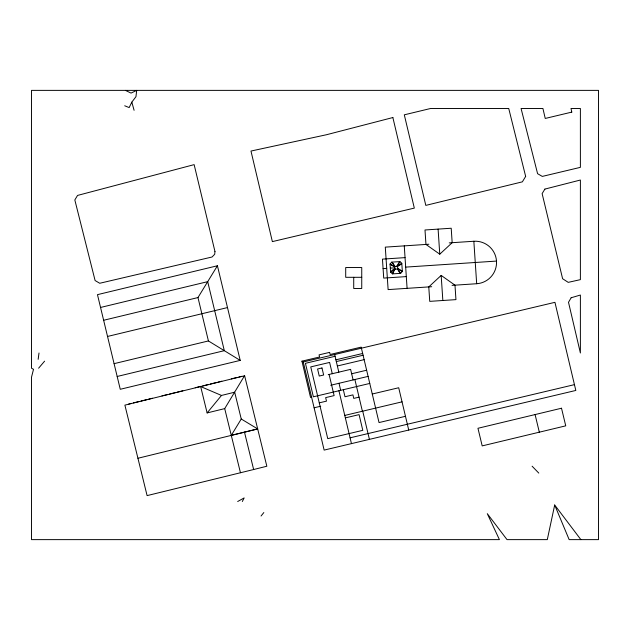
<?xml version="1.0" encoding="UTF-8"?>
<svg xmlns="http://www.w3.org/2000/svg" width="630" height="630" viewBox="0 0 630 630"><rect width="100%" height="100%" fill="white"/><g stroke="black" fill="none" stroke-linecap="round" stroke-linejoin="round"><path stroke-width="0.94" d="M38.154 359.336L39.005 352.997M554.683 505.008L547.297 539.626L507.024 539.626L487.289 513.67L499.409 539.626L31.5 539.626L31.5 377.205L33.516 369.298L31.5 368.219L31.5 90.374L598.5 90.374L598.5 539.626L569.158 539.626L554.683 505.008L580.876 539.626M125.433 90.374L131.04 93.09L136.686 90.374L135.962 96.689L131.828 102.147L129.166 107.58L124.701 105.769M394.931 269.183L392.514 273.885L390.592 272.199L390.049 264.065L391.734 262.135L399.869 261.6L401.798 263.285L402.334 271.42L400.648 273.341L392.514 273.885L393.12 271.75A7.434 2.433 -42 0 1 394.364 269.868L394.931 269.183L394.38 265.663A7.434 2.047 72.4 0 0 393.262 263.694L391.734 262.135L394.75 266.474L398.27 265.931A7.434 2.047 -17.6 0 0 400.239 264.813L401.798 263.285L397.459 266.293L398.002 269.821A7.434 2.047 72.4 0 0 399.121 271.79L400.648 273.341L397.64 269.01L394.931 269.183L390.592 272.199L392.104 270.396A7.639 2.441 -20.1 0 1 394.081 269.089L394.892 268.663M397.459 266.293L399.869 261.6L398.491 263.434A7.686 0.953 -64.1 0 0 397.254 265.514L396.813 266.34M242.314 501.519L244.18 497.897L237.675 501.519M137.931 458.262L257.678 428.935L231.289 435.354L241.251 419.005L234.675 392.207L221.484 395.443L200.655 386.544L207.128 412.926L224.713 408.61L244.613 375.614M103.643 320.268L197.977 297.557L217.421 265.766L240.211 360.399L120.259 389.285L97.469 294.651L217.421 265.766M261.048 516.009L263.828 512.552M207.128 412.926L221.484 395.443M38.603 368.204L44.596 361.163M439.764 254.181L452.167 242.7L451.206 228.241L424.998 229.982L425.959 244.44L439.764 254.181L438.102 229.107M441.173 275.42L428.778 286.91L429.739 301.361L455.947 299.628L454.986 285.169L441.173 275.42L442.843 300.494M253.646 469.523L266.837 466.239L244.629 375.756L124.89 405.129L147.097 495.613L253.646 469.523L244.487 432.172M128.678 404.058L131.528 403.358M133.434 402.893L139.136 401.491M141.033 401.026L146.735 399.633M148.633 399.16L152.436 398.231M161.941 395.9L167.643 394.498M169.541 394.034L175.242 392.632M177.148 392.167L182.85 390.773M195.198 387.741L200.899 386.34M202.805 385.875L208.506 384.473M210.404 384.009L216.106 382.607M218.011 382.142L221.807 381.213M231.312 378.882L237.014 377.48M238.912 377.016L241.762 376.315M100.556 307.456L207.695 281.657L224.319 350.674L117.172 376.472M107.541 336.452L227.493 307.574M114.093 363.66L208.42 340.948L240.211 360.399M311.606 397.223L310.543 397.475L301.943 361.163L319.567 356.989L319.064 354.871L329.64 352.367L330.144 354.485L361.163 347.13L379.032 422.565L405.468 416.304M303.25 361.974L554.943 302.329L575.82 390.45L324.135 450.096L303.25 361.974L301.943 361.163M335.065 356.296L305.432 363.313L313.37 396.805L369.763 383.442M335.9 359.825L362.667 353.477M336.318 361.581L363.085 355.241M337.357 365.991L364.124 359.643M328.214 374.669L350.611 369.361L353.115 379.937M351.65 373.771L366.628 370.219M330.718 385.245L368.093 376.386M319.268 402.853L326.49 401.137L325.655 397.617L334.12 395.608L329.104 374.456M314.11 407.791L320.702 406.232M359.053 397.144L353.761 398.396L352.926 394.876L344.996 396.75L343.326 389.702M372.267 394.01L398.703 387.749L408.728 430.046M344.767 415.422L402.05 401.845M345.35 417.879L359.076 414.627L362.801 430.337L327.75 438.645L310.748 366.896L329.608 362.431L332.278 373.708M350.075 437.834L574.442 384.639M428.873 244.243L385.292 247.133L388.119 289.603L431.692 286.713M449.253 242.889L473.847 241.258A21.278 21.278 0 0 1 496.495 261.08A21.278 21.278 0 0 1 476.674 283.728L452.072 285.358M405.051 257.623L382.457 259.127L383.717 278.098L406.311 276.601M383.087 268.608L386.702 268.372M390.316 268.128L394.837 267.829M405.681 267.112L496.495 261.08M361.746 277.302L345.705 277.302L345.705 267.537L361.746 267.537L361.746 288.477L353.721 288.477L353.721 277.302M394.75 266.474L390.049 264.065L391.884 265.38A7.639 0.874 25.3 0 0 393.955 266.569L394.782 267.002M397.64 269.01L402.334 271.42L400.499 270.034A7.686 0.953 25.9 0 0 398.42 268.805L397.593 268.356M241.251 419.005L257.678 428.935M532.106 466.2L538.792 473.099M131.828 102.147L134.095 110.297M224.713 408.61L240.447 472.713M535.091 414.564L539.319 432.18M197.977 297.557L208.42 340.948M362.723 411.169L369.408 439.362M354.879 379.52L362.392 411.248M334.648 354.532L338.822 372.157M339.011 383.276L340.68 390.332M338.924 390.75L351.453 443.622M473.847 241.258L476.674 283.728M404.271 245.873L407.09 288.343M214.972 251.575L214.688 254.292L212.034 257.009L99.737 283.264L95.099 280.547L74.828 199.954L77.545 195.426L194.142 164.635L214.972 251.575M571.158 297.754L568.504 302.282L580.387 352.997L580.387 295.037L571.158 297.754M525.656 176.408L522.372 181.842L425.809 205.388L404.302 114.825L430.621 108.486L508.733 108.486L525.656 176.408M544.903 189.087L542.123 193.615L562.614 278.736L568.221 282.358L580.387 279.641L580.387 180.03L544.903 189.087M392.868 117.542L326.419 134.749L250.976 151.05L272.365 241.613L414.32 208.105L392.868 117.542M571.788 112.109L545.241 118.448L542.918 108.486L521.073 108.486L537.595 173.691L542.296 176.408L580.387 167.352L580.387 108.486L570.993 108.486L571.788 112.109M561.511 408.224L477.957 428.282L482.186 445.898L565.74 425.841L561.511 408.224M321.977 367.959L317.575 368.999L319.245 376.055L323.655 375.007L321.977 367.959"/></g></svg>
